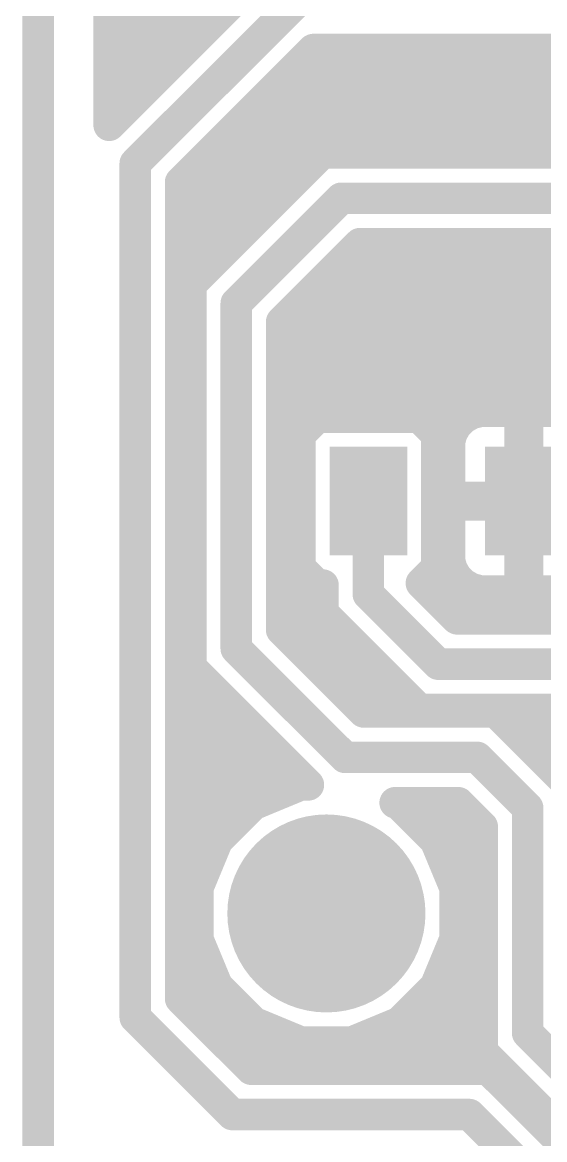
# Model space of a CAD drawing. Extents: x -22.4 to 22.4, y -27 to 9.2.
# Drawn here: x -19.2 to -12.48, y -13.37 to 1.02 of the extents above; entities that cross this region are included whole.
import ezdxf

# ---------------------------------------------------------------- set-up
doc = ezdxf.new("R2010")
doc.units = 0
for name, color, linetype in [('16', 175, 'CONTINUOUS'), ('17', 82, 'CONTINUOUS'), ('20', 7, 'CONTINUOUS')]:
    doc.layers.add(name, color=color, linetype=linetype)

# ---------------------------------------------------------------- blocks, each defined once
blk = doc.blocks.new('RECT')
blk.add_solid([(-0.5, -0.5), (0.5, -0.5), (-0.5, 0.5), (0.5, 0.5)])
blk = doc.blocks.new('ROUNDP')
at = {"const_width": 0.5}
blk.add_lwpolyline([(0, -0.25, 1), (0, 0.25, 1), (0, -0.25)], format="xyb", dxfattribs=at)

msp = doc.modelspace()

# ---------------------------------------------------------------- linework, layer by layer
at = {"layer": '16', "const_width": 0.4064}
for points in [[(-18.0856, -0.3094), (-18.0856, 2.8319)], [(-16.2842, 1.492), (-18.0856, -0.3094)], [(-17.75, -0.8), (-15.7, 1.25)], [(-18.0856, 1.2192), (-16.557, 1.2192)], [(-18.0856, 0.8128), (-16.9634, 0.8128)], [(-17.1658, -1.042), (-15.458, 0.6658)], [(-15.458, 0.6658), (-11.2822, 0.6658)], [(-18.0856, 0.4064), (-17.3698, 0.4064)], [(-15.7174, 0.4064), (-11.0228, 0.4064)], [(-18.0856, 0), (-17.7762, 0)], [(-16.1238, 0), (-3.9342, 0)], [(-16.5302, -0.4064), (-11.0228, -0.4064)], [(-15.342, -0.6658), (-17.0342, -2.358)], [(-11.2822, -0.6658), (-15.342, -0.6658)], [(-17.75, -11.8), (-17.75, -0.8)], [(-16.9366, -0.8128), (-15.489, -0.8128)], [(-17.1658, -11.558), (-17.1658, -1.042)], [(-17.1658, -1.2192), (-15.8954, -1.2192)], [(-16.45, -2.6), (-15.1, -1.25)], [(-15.1, -1.25), (-10.29, -1.25)], [(-17.1658, -1.6256), (-16.3018, -1.6256)], [(-15.8658, -2.842), (-14.858, -1.8342)], [(-14.858, -1.8342), (-11.3222, -1.8342)], [(-17.1658, -2.032), (-16.7082, -2.032)], [(-15.0558, -2.032), (-11.1244, -2.032)], [(-17.0342, -2.358), (-17.0342, -7.292)], [(-17.1658, -2.4384), (-17.0342, -2.4384)], [(-15.4622, -2.4384), (-3.9342, -2.4384)], [(-16.45, -7.05), (-16.45, -2.6)], [(-17.1658, -2.8448), (-17.0342, -2.8448)], [(-15.8658, -6.808), (-15.8658, -2.842)], [(-15.8658, -2.8448), (-11.029, -2.8448)], [(-17.1658, -3.2512), (-17.0342, -3.2512)], [(-15.8658, -3.2512), (-11.4354, -3.2512)], [(-17.1658, -3.6576), (-17.0342, -3.6576)], [(-15.8658, -3.6576), (-11.4892, -3.6576)], [(-17.1658, -4.064), (-17.0342, -4.064)], [(-15.8658, -4.064), (-13.4958, -4.064)], [(-15.4078, -4.069), (-15.631, -4.2922)], [(-14.0922, -4.069), (-15.4078, -4.069)], [(-13.869, -4.2922), (-14.0922, -4.069)], [(-13.5307, -4.0841), (-13.6159, -4.1693)], [(-13.4265, -4.024), (-13.5307, -4.0841)], [(-13.3102, -3.9928), (-13.4265, -4.024)], [(-12.7968, -3.9928), (-13.3102, -3.9928)], [(-12.7968, -5.1032), (-12.7968, -3.9928)], [(-12.7968, -4.064), (-12.7032, -4.064)], [(-12.1898, -3.9928), (-12.7032, -3.9928)], [(-12.7032, -3.9928), (-12.7032, -5.1032)], [(-13.6159, -4.1693), (-13.676, -4.2735)], [(-15.631, -4.2922), (-15.631, -6.0078)], [(-13.869, -6.0078), (-13.869, -4.2922)], [(-13.676, -4.2735), (-13.7072, -4.3898)], [(-17.1658, -4.4704), (-17.0342, -4.4704)], [(-15.8658, -4.4704), (-15.631, -4.4704)], [(-13.869, -4.4704), (-13.7072, -4.4704)], [(-13.7072, -4.3898), (-13.7072, -5.1032)], [(-12.7968, -4.4704), (-12.7032, -4.4704)], [(-17.1658, -4.8768), (-17.0342, -4.8768)], [(-15.8658, -4.8768), (-15.631, -4.8768)], [(-13.869, -4.8768), (-13.7072, -4.8768)], [(-12.7968, -4.8768), (-12.7032, -4.8768)], [(-14.75, -6.35), (-14.75, -5.15)], [(-13.7072, -5.1032), (-12.7968, -5.1032)], [(-12.7968, -5.1968), (-13.7072, -5.1968)], [(-13.7072, -5.1968), (-13.7072, -5.9102)], [(-12.7032, -5.1032), (-12.7968, -5.1032)], [(-12.7968, -5.1032), (-12.7968, -5.1968)], [(-12.7968, -6.3072), (-12.7968, -5.1968)], [(-12.7968, -5.1968), (-12.7032, -5.1968)], [(-12.75, -5.15), (-11.3, -5.15)], [(-12.7032, -5.1968), (-12.7032, -5.1032)], [(-12.7032, -5.1032), (-11.7928, -5.1032)], [(-12.7032, -5.1968), (-12.7032, -6.3072)], [(-11.7928, -5.1968), (-12.7032, -5.1968)], [(-17.1658, -5.2832), (-17.0342, -5.2832)], [(-15.8658, -5.2832), (-15.631, -5.2832)], [(-13.869, -5.2832), (-13.7072, -5.2832)], [(-12.7968, -5.2832), (-12.7032, -5.2832)], [(-17.1658, -5.6896), (-17.0342, -5.6896)], [(-15.8658, -5.6896), (-15.631, -5.6896)], [(-13.869, -5.6896), (-13.7072, -5.6896)], [(-12.7968, -5.6896), (-12.7032, -5.6896)], [(-13.7072, -5.9102), (-13.676, -6.0265)], [(-17.1658, -6.096), (-17.0342, -6.096)], [(-15.8658, -6.096), (-15.5428, -6.096)], [(-15.631, -6.0078), (-15.4078, -6.231)], [(-14.0675, -6.2063), (-13.869, -6.0078)], [(-13.9572, -6.096), (-13.6359, -6.096)], [(-13.676, -6.0265), (-13.6159, -6.1307)], [(-12.7968, -6.096), (-12.7032, -6.096)], [(-15.4078, -6.231), (-15.3342, -6.231)], [(-15.3342, -6.231), (-15.3342, -6.592)], [(-13.608, -6.6658), (-14.0675, -6.2063)], [(-13.6159, -6.1307), (-13.5307, -6.2159)], [(-13.5307, -6.2159), (-13.4265, -6.276)], [(-13.85, -7.25), (-14.75, -6.35)], [(-13.4265, -6.276), (-13.3102, -6.3072)], [(-13.3102, -6.3072), (-12.7968, -6.3072)], [(-12.7032, -6.3072), (-12.1898, -6.3072)], [(-17.1658, -6.5024), (-17.0342, -6.5024)], [(-15.8658, -6.5024), (-15.3342, -6.5024)], [(-13.7714, -6.5024), (-10.6572, -6.5024)], [(-15.3342, -6.592), (-14.992, -6.9342)], [(-10.6572, -6.6658), (-13.608, -6.6658)], [(-14.808, -7.8658), (-15.8658, -6.808)], [(-17.1658, -6.9088), (-17.0342, -6.9088)], [(-15.765, -6.9088), (-15.0174, -6.9088)], [(-14.992, -6.9342), (-14.092, -7.8342)], [(-15.05, -8.45), (-16.45, -7.05)], [(-10.75, -7.25), (-13.85, -7.25)], [(-17.1658, -7.3152), (-17.011, -7.3152)], [(-17.0342, -7.292), (-16.692, -7.6342)], [(-15.3586, -7.3152), (-14.611, -7.3152)], [(-16.692, -7.6342), (-15.5222, -8.804)], [(-17.1658, -7.7216), (-16.6046, -7.7216)], [(-14.9522, -7.7216), (-14.2046, -7.7216)], [(-13.108, -7.8658), (-14.808, -7.8658)], [(-14.092, -7.8342), (-10.992, -7.8342)], [(-12.7658, -8.208), (-13.108, -7.8658)], [(-17.1658, -8.128), (-16.1982, -8.128)], [(-12.8458, -8.128), (-10.6982, -8.128)], [(-12.1158, -8.858), (-12.7658, -8.208)], [(-17.1658, -8.5344), (-15.7918, -8.5344)], [(-13.35, -8.45), (-15.05, -8.45)], [(-12.7, -9.1), (-13.35, -8.45)], [(-12.4394, -8.5344), (-10.2918, -8.5344)], [(-15.6194, -8.804), (-16.228, -9.0561)], [(-15.5222, -8.804), (-15.6194, -8.804)], [(-17.1658, -8.9408), (-15.9497, -8.9408)], [(-16.228, -9.0561), (-16.6939, -9.522)], [(-14.352, -9.0561), (-14.4049, -9.0342)], [(-14.4049, -9.0342), (-13.592, -9.0342)], [(-13.8861, -9.522), (-14.352, -9.0561)], [(-13.592, -9.0342), (-13.2842, -9.342)], [(-12.7, -9.6), (-12.7, -9.1)], [(-17.1658, -9.3472), (-16.5191, -9.3472)], [(-14.0609, -9.3472), (-13.2842, -9.3472)], [(-13.2842, -9.342), (-13.2842, -12.242)], [(-16.6939, -9.522), (-16.946, -10.1306)], [(-13.634, -10.1306), (-13.8861, -9.522)], [(-12.7, -12), (-12.7, -9.6)], [(-17.1658, -9.7536), (-16.7898, -9.7536)], [(-13.7902, -9.7536), (-13.2842, -9.7536)], [(-16.946, -10.1306), (-16.946, -10.7894)], [(-13.634, -10.7894), (-13.634, -10.1306)], [(-17.1658, -10.16), (-16.946, -10.16)], [(-13.634, -10.16), (-13.2842, -10.16)], [(-17.1658, -10.5664), (-16.946, -10.5664)], [(-13.634, -10.5664), (-13.2842, -10.5664)], [(-16.946, -10.7894), (-16.6939, -11.398)], [(-13.8861, -11.398), (-13.634, -10.7894)], [(-17.1658, -10.9728), (-16.87, -10.9728)], [(-13.71, -10.9728), (-13.2842, -10.9728)], [(-17.1658, -11.3792), (-16.7017, -11.3792)], [(-16.6939, -11.398), (-16.228, -11.8639)], [(-14.352, -11.8639), (-13.8861, -11.398)], [(-13.8783, -11.3792), (-13.2842, -11.3792)], [(-16.258, -12.4658), (-17.1658, -11.558)], [(-16.5, -13.05), (-17.75, -11.8)], [(-16.9382, -11.7856), (-16.3063, -11.7856)], [(-14.2737, -11.7856), (-13.2842, -11.7856)], [(-16.228, -11.8639), (-15.6194, -12.116)], [(-14.9606, -12.116), (-14.352, -11.8639)], [(-11.65, -13.05), (-12.7, -12)], [(-15.6194, -12.116), (-14.9606, -12.116)], [(-16.5318, -12.192), (-13.2842, -12.192)], [(-13.2842, -12.242), (-12.942, -12.5842)], [(-13.208, -12.4658), (-16.258, -12.4658)], [(-11.8658, -13.808), (-13.208, -12.4658)], [(-13.0754, -12.5984), (-12.9278, -12.5984)], [(-12.942, -12.5842), (-11.892, -13.6342)], [(-12.669, -13.0048), (-12.5214, -13.0048)], [(-13.45, -13.05), (-16.5, -13.05)], [(-12.45, -14.05), (-13.45, -13.05)]]:
    msp.add_lwpolyline(points, dxfattribs=at)
at = {"layer": '16', "const_width": 0.2032}
for points in [[(-18.0856, 1.3208, 1), (-18.0856, 1.1176)], [(-16.557, 1.1176, 1), (-16.557, 1.3208)], [(-18.0856, 0.9144, 1), (-18.0856, 0.7112)], [(-16.9634, 0.7112, 1), (-16.9634, 0.9144)], [(-15.458, 0.7674, 1), (-15.458, 0.5642)], [(-15.3862, 0.594, 1), (-15.5299, 0.7376)], [(-18.0856, 0.508, 1), (-18.0856, 0.3048)], [(-17.3698, 0.3048, 1), (-17.3698, 0.508)], [(-15.7174, 0.508, 1), (-15.7174, 0.3048)], [(-18.0856, 0.1016, 1), (-18.0856, -0.1016)], [(-17.7762, -0.1016, 1), (-17.7762, 0.1016)], [(-16.1238, 0.1016, 1), (-16.1238, -0.1016)], [(-18.1574, -0.2376, 1), (-18.0138, -0.3813)], [(-18.1872, -0.3094, 1), (-17.984, -0.3094)], [(-16.5302, -0.3048, 1), (-16.5302, -0.508)], [(-15.342, -0.5642, 1), (-15.342, -0.7674)], [(-15.2701, -0.7376, 1), (-15.4138, -0.594)], [(-17.6484, -0.8, 1), (-17.8516, -0.8)], [(-17.8218, -0.7282, 1), (-17.6782, -0.8718)], [(-16.9366, -0.7112, 1), (-16.9366, -0.9144)], [(-15.489, -0.9144, 1), (-15.489, -0.7112)], [(-17.0642, -1.042, 1), (-17.2674, -1.042)], [(-17.2376, -0.9701, 1), (-17.094, -1.1138)], [(-17.1658, -1.1176, 1), (-17.1658, -1.3208)], [(-15.8954, -1.3208, 1), (-15.8954, -1.1176)], [(-15.1, -1.1484, 1), (-15.1, -1.3516)], [(-15.0282, -1.3218, 1), (-15.1718, -1.1782)], [(-17.1658, -1.524, 1), (-17.1658, -1.7272)], [(-16.3018, -1.7272, 1), (-16.3018, -1.524)], [(-14.858, -1.7326, 1), (-14.858, -1.9358)], [(-14.7862, -1.906, 1), (-14.9299, -1.7624)], [(-17.1658, -1.9304, 1), (-17.1658, -2.1336)], [(-16.7082, -2.1336, 1), (-16.7082, -1.9304)], [(-15.0558, -1.9304, 1), (-15.0558, -2.1336)], [(-16.9326, -2.358, 1), (-17.1358, -2.358)], [(-17.1658, -2.3368, 1), (-17.1658, -2.54)], [(-17.106, -2.2862, 1), (-16.9624, -2.4299)], [(-17.0342, -2.54, 1), (-17.0342, -2.3368)], [(-15.4622, -2.3368, 1), (-15.4622, -2.54)], [(-16.3484, -2.6, 1), (-16.5516, -2.6)], [(-16.5218, -2.5282, 1), (-16.3782, -2.6718)], [(-17.1658, -2.7432, 1), (-17.1658, -2.9464)], [(-17.0342, -2.9464, 1), (-17.0342, -2.7432)], [(-15.7642, -2.842, 1), (-15.9674, -2.842)], [(-15.8658, -2.7432, 1), (-15.8658, -2.9464)], [(-15.9376, -2.7701, 1), (-15.794, -2.9138)], [(-17.1658, -3.1496, 1), (-17.1658, -3.3528)], [(-17.0342, -3.3528, 1), (-17.0342, -3.1496)], [(-15.8658, -3.1496, 1), (-15.8658, -3.3528)], [(-17.1658, -3.556, 1), (-17.1658, -3.7592)], [(-17.0342, -3.7592, 1), (-17.0342, -3.556)], [(-15.8658, -3.556, 1), (-15.8658, -3.7592)], [(-17.1658, -3.9624, 1), (-17.1658, -4.1656)], [(-17.0342, -4.1656, 1), (-17.0342, -3.9624)], [(-15.8658, -3.9624, 1), (-15.8658, -4.1656)], [(-15.4078, -3.9674, 1), (-15.4078, -4.1706)], [(-15.336, -4.1408, 1), (-15.4797, -3.9972)], [(-14.0203, -3.9972, 1), (-14.164, -4.1408)], [(-14.0922, -4.1706, 1), (-14.0922, -3.9674)], [(-13.4589, -4.156, 1), (-13.6026, -4.0123)], [(-13.4528, -3.9258, 1), (-13.4002, -4.1221)], [(-13.4958, -4.1656, 1), (-13.4958, -3.9624)], [(-13.3757, -4.1119, 1), (-13.4773, -3.936)], [(-13.3102, -3.8912, 1), (-13.3102, -4.0944)], [(-13.2839, -4.0909, 1), (-13.3365, -3.8947)], [(-12.6952, -3.9928, 1), (-12.8984, -3.9928)], [(-12.7968, -3.9624, 1), (-12.7968, -4.1656)], [(-12.7032, -3.8912, 1), (-12.7032, -4.0944)], [(-12.6016, -3.9928, 1), (-12.8048, -3.9928)], [(-12.7968, -4.0944, 1), (-12.7968, -3.8912)], [(-12.7032, -4.1656, 1), (-12.7032, -3.9624)], [(-13.6877, -4.0974, 1), (-13.544, -4.2411)], [(-13.5279, -4.2201, 1), (-13.7038, -4.1185)], [(-13.5815, -3.9962, 1), (-13.4799, -4.1721)], [(-15.5294, -4.2922, 1), (-15.7326, -4.2922)], [(-15.7028, -4.2203, 1), (-15.5592, -4.364)], [(-13.7674, -4.2922, 1), (-13.9706, -4.2922)], [(-13.9408, -4.364, 1), (-13.7972, -4.2203)], [(-13.764, -4.2227, 1), (-13.5881, -4.3243)], [(-13.5779, -4.2998, 1), (-13.7742, -4.2472)], [(-17.1658, -4.3688, 1), (-17.1658, -4.572)], [(-17.0342, -4.572, 1), (-17.0342, -4.3688)], [(-15.8658, -4.3688, 1), (-15.8658, -4.572)], [(-15.631, -4.572, 1), (-15.631, -4.3688)], [(-13.869, -4.3688, 1), (-13.869, -4.572)], [(-13.6056, -4.3898, 1), (-13.8088, -4.3898)], [(-13.8053, -4.3635, 1), (-13.6091, -4.4161)], [(-13.7072, -4.572, 1), (-13.7072, -4.3688)], [(-12.7968, -4.3688, 1), (-12.7968, -4.572)], [(-12.7032, -4.572, 1), (-12.7032, -4.3688)], [(-17.1658, -4.7752, 1), (-17.1658, -4.9784)], [(-17.0342, -4.9784, 1), (-17.0342, -4.7752)], [(-15.8658, -4.7752, 1), (-15.8658, -4.9784)], [(-15.631, -4.9784, 1), (-15.631, -4.7752)], [(-13.869, -4.7752, 1), (-13.869, -4.9784)], [(-13.7072, -4.9784, 1), (-13.7072, -4.7752)], [(-12.7968, -4.7752, 1), (-12.7968, -4.9784)], [(-12.7032, -4.9784, 1), (-12.7032, -4.7752)], [(-14.6484, -5.15, 1), (-14.8516, -5.15)], [(-13.7072, -5.0016, 1), (-13.7072, -5.2048)], [(-13.7072, -5.0952, 1), (-13.7072, -5.2984)], [(-13.6056, -5.1968, 1), (-13.8088, -5.1968)], [(-13.8088, -5.1032, 1), (-13.6056, -5.1032)], [(-12.7968, -5.0016, 1), (-12.7968, -5.2048)], [(-12.6952, -5.1032, 1), (-12.8984, -5.1032)], [(-12.6952, -5.1968, 1), (-12.8984, -5.1968)], [(-12.7968, -5.0952, 1), (-12.7968, -5.2984)], [(-12.8984, -5.1032, 1), (-12.6952, -5.1032)], [(-12.75, -5.0484, 1), (-12.75, -5.2516)], [(-12.6016, -5.1032, 1), (-12.8048, -5.1032)], [(-12.7032, -5.0016, 1), (-12.7032, -5.2048)], [(-12.6016, -5.1968, 1), (-12.8048, -5.1968)], [(-12.7032, -5.0952, 1), (-12.7032, -5.2984)], [(-12.8048, -5.1032, 1), (-12.6016, -5.1032)], [(-12.7968, -5.2048, 1), (-12.7968, -5.0016)], [(-12.7968, -5.2984, 1), (-12.7968, -5.0952)], [(-12.7032, -5.2048, 1), (-12.7032, -5.0016)], [(-12.7032, -5.2984, 1), (-12.7032, -5.0952)], [(-17.1658, -5.1816, 1), (-17.1658, -5.3848)], [(-17.0342, -5.3848, 1), (-17.0342, -5.1816)], [(-15.8658, -5.1816, 1), (-15.8658, -5.3848)], [(-15.631, -5.3848, 1), (-15.631, -5.1816)], [(-13.869, -5.1816, 1), (-13.869, -5.3848)], [(-13.7072, -5.3848, 1), (-13.7072, -5.1816)], [(-12.7968, -5.1816, 1), (-12.7968, -5.3848)], [(-12.8984, -5.1968, 1), (-12.6952, -5.1968)], [(-12.8048, -5.1968, 1), (-12.6016, -5.1968)], [(-12.7032, -5.3848, 1), (-12.7032, -5.1816)], [(-17.1658, -5.588, 1), (-17.1658, -5.7912)], [(-17.0342, -5.7912, 1), (-17.0342, -5.588)], [(-15.8658, -5.588, 1), (-15.8658, -5.7912)], [(-15.631, -5.7912, 1), (-15.631, -5.588)], [(-13.869, -5.588, 1), (-13.869, -5.7912)], [(-13.7072, -5.7912, 1), (-13.7072, -5.588)], [(-12.7968, -5.588, 1), (-12.7968, -5.7912)], [(-12.7032, -5.7912, 1), (-12.7032, -5.588)], [(-13.6091, -5.8839, 1), (-13.8053, -5.9365)], [(-17.1658, -5.9944, 1), (-17.1658, -6.1976)], [(-17.0342, -6.1976, 1), (-17.0342, -5.9944)], [(-15.8658, -5.9944, 1), (-15.8658, -6.1976)], [(-15.5592, -5.936, 1), (-15.7028, -6.0797)], [(-15.5428, -6.1976, 1), (-15.5428, -5.9944)], [(-13.9572, -5.9944, 1), (-13.9572, -6.1976)], [(-13.7972, -6.0797, 1), (-13.9408, -5.936)], [(-13.8088, -5.9102, 1), (-13.6056, -5.9102)], [(-13.5881, -5.9757, 1), (-13.764, -6.0773)], [(-13.7742, -6.0528, 1), (-13.5779, -6.0002)], [(-13.6359, -6.1976, 1), (-13.6359, -5.9944)], [(-12.7968, -5.9944, 1), (-12.7968, -6.1976)], [(-12.7032, -6.1976, 1), (-12.7032, -5.9944)], [(-15.7326, -6.0078, 1), (-15.5294, -6.0078)], [(-15.4078, -6.1294, 1), (-15.4078, -6.3326)], [(-15.2326, -6.231, 1), (-15.4358, -6.231)], [(-15.3342, -6.3326, 1), (-15.3342, -6.1294)], [(-13.9957, -6.1345, 1), (-14.1393, -6.2782)], [(-14.1393, -6.1345, 1), (-13.9957, -6.2782)], [(-13.9706, -6.0078, 1), (-13.7674, -6.0078)], [(-13.544, -6.0589, 1), (-13.6877, -6.2026)], [(-13.7038, -6.1815, 1), (-13.5279, -6.0799)], [(-13.4799, -6.1279, 1), (-13.5815, -6.3038)], [(-13.6026, -6.2877, 1), (-13.4589, -6.144)], [(-15.4797, -6.3028, 1), (-15.336, -6.1592)], [(-14.6782, -6.2782, 1), (-14.8218, -6.4218)], [(-13.4002, -6.1779, 1), (-13.4528, -6.3742)], [(-13.4773, -6.364, 1), (-13.3757, -6.1881)], [(-13.3102, -6.2056, 1), (-13.3102, -6.4088)], [(-13.3365, -6.4053, 1), (-13.2839, -6.2091)], [(-12.7032, -6.2056, 1), (-12.7032, -6.4088)], [(-12.7968, -6.4088, 1), (-12.7968, -6.2056)], [(-17.1658, -6.4008, 1), (-17.1658, -6.604)], [(-17.0342, -6.604, 1), (-17.0342, -6.4008)], [(-15.8658, -6.4008, 1), (-15.8658, -6.604)], [(-15.3342, -6.604, 1), (-15.3342, -6.4008)], [(-14.8516, -6.35, 1), (-14.6484, -6.35)], [(-13.7714, -6.4008, 1), (-13.7714, -6.604)], [(-12.8984, -6.3072, 1), (-12.6952, -6.3072)], [(-12.8048, -6.3072, 1), (-12.6016, -6.3072)], [(-15.2624, -6.5201, 1), (-15.406, -6.6638)], [(-13.608, -6.5642, 1), (-13.608, -6.7674)], [(-15.794, -6.7362, 1), (-15.9376, -6.8799)], [(-15.4358, -6.592, 1), (-15.2326, -6.592)], [(-13.6799, -6.7376, 1), (-13.5362, -6.594)], [(-17.1658, -6.8072, 1), (-17.1658, -7.0104)], [(-17.0342, -7.0104, 1), (-17.0342, -6.8072)], [(-15.9674, -6.808, 1), (-15.7642, -6.808)], [(-15.765, -6.8072, 1), (-15.765, -7.0104)], [(-14.9201, -6.8624, 1), (-15.0638, -7.006)], [(-15.0638, -7.006, 1), (-14.9201, -6.8624)], [(-15.0174, -7.0104, 1), (-15.0174, -6.8072)], [(-16.3782, -6.9782, 1), (-16.5218, -7.1218)], [(-16.5516, -7.05, 1), (-16.3484, -7.05)], [(-13.85, -7.1484, 1), (-13.85, -7.3516)], [(-17.1658, -7.2136, 1), (-17.1658, -7.4168)], [(-16.9624, -7.2201, 1), (-17.106, -7.3638)], [(-17.1358, -7.292, 1), (-16.9326, -7.292)], [(-17.011, -7.4168, 1), (-17.011, -7.2136)], [(-15.3586, -7.2136, 1), (-15.3586, -7.4168)], [(-14.611, -7.4168, 1), (-14.611, -7.2136)], [(-13.9218, -7.3218, 1), (-13.7782, -7.1782)], [(-16.6201, -7.5624, 1), (-16.7638, -7.706)], [(-16.7638, -7.706, 1), (-16.6201, -7.5624)], [(-17.1658, -7.62, 1), (-17.1658, -7.8232)], [(-16.6046, -7.8232, 1), (-16.6046, -7.62)], [(-14.9522, -7.62, 1), (-14.9522, -7.8232)], [(-14.2046, -7.8232, 1), (-14.2046, -7.62)], [(-14.808, -7.7642, 1), (-14.808, -7.9674)], [(-14.8799, -7.9376, 1), (-14.7362, -7.794)], [(-14.092, -7.7326, 1), (-14.092, -7.9358)], [(-14.1638, -7.906, 1), (-14.0201, -7.7624)], [(-13.0362, -7.794, 1), (-13.1799, -7.9376)], [(-13.108, -7.9674, 1), (-13.108, -7.7642)], [(-17.1658, -8.0264, 1), (-17.1658, -8.2296)], [(-16.1982, -8.2296, 1), (-16.1982, -8.0264)], [(-12.8458, -8.0264, 1), (-12.8458, -8.2296)], [(-12.694, -8.1362, 1), (-12.8376, -8.2799)], [(-12.8376, -8.2799, 1), (-12.694, -8.1362)], [(-17.1658, -8.4328, 1), (-17.1658, -8.636)], [(-15.7918, -8.636, 1), (-15.7918, -8.4328)], [(-15.05, -8.3484, 1), (-15.05, -8.5516)], [(-15.1218, -8.5218, 1), (-14.9782, -8.3782)], [(-13.2782, -8.3782, 1), (-13.4218, -8.5218)], [(-13.35, -8.5516, 1), (-13.35, -8.3484)], [(-12.4394, -8.4328, 1), (-12.4394, -8.636)], [(-15.6194, -8.7024, 1), (-15.6194, -8.9056)], [(-15.5805, -8.8979, 1), (-15.6583, -8.7101)], [(-15.594, -8.8758, 1), (-15.4503, -8.7322)], [(-15.5222, -8.9056, 1), (-15.5222, -8.7024)], [(-17.1658, -8.8392, 1), (-17.1658, -9.0424)], [(-15.9497, -9.0424, 1), (-15.9497, -8.8392)], [(-16.2669, -8.9622, 1), (-16.1892, -9.15)], [(-16.1562, -9.128, 1), (-16.2999, -8.9843)], [(-14.366, -8.9403, 1), (-14.4437, -9.1281)], [(-14.4049, -8.9326, 1), (-14.4049, -9.1358)], [(-14.2801, -8.9843, 1), (-14.4238, -9.128)], [(-14.3908, -9.15, 1), (-14.3131, -8.9622)], [(-13.5201, -8.9624, 1), (-13.6638, -9.106)], [(-13.592, -9.1358, 1), (-13.592, -8.9326)], [(-12.5984, -9.1, 1), (-12.8016, -9.1)], [(-12.7718, -9.1718, 1), (-12.6282, -9.0282)], [(-17.1658, -9.2456, 1), (-17.1658, -9.4488)], [(-16.5191, -9.4488, 1), (-16.5191, -9.2456)], [(-14.0609, -9.2456, 1), (-14.0609, -9.4488)], [(-13.1826, -9.342, 1), (-13.3858, -9.342)], [(-13.356, -9.4138, 1), (-13.2124, -9.2701)], [(-13.2842, -9.4488, 1), (-13.2842, -9.2456)], [(-16.7657, -9.4501, 1), (-16.622, -9.5938)], [(-16.6, -9.5608, 1), (-16.7878, -9.4831)], [(-13.7922, -9.4831, 1), (-13.98, -9.5608)], [(-13.958, -9.5938, 1), (-13.8143, -9.4501)], [(-12.5984, -9.6, 1), (-12.8016, -9.6)], [(-17.1658, -9.652, 1), (-17.1658, -9.8552)], [(-16.7898, -9.8552, 1), (-16.7898, -9.652)], [(-13.7902, -9.652, 1), (-13.7902, -9.8552)], [(-13.2842, -9.8552, 1), (-13.2842, -9.652)], [(-12.8016, -9.6, 1), (-12.5984, -9.6)], [(-16.8444, -10.1306, 1), (-17.0476, -10.1306)], [(-13.5324, -10.1306, 1), (-13.7356, -10.1306)], [(-17.1658, -10.0584, 1), (-17.1658, -10.2616)], [(-17.0399, -10.0917, 1), (-16.8521, -10.1695)], [(-16.946, -10.2616, 1), (-16.946, -10.0584)], [(-13.634, -10.0584, 1), (-13.634, -10.2616)], [(-13.7279, -10.1695, 1), (-13.5401, -10.0917)], [(-13.2842, -10.2616, 1), (-13.2842, -10.0584)], [(-17.1658, -10.4648, 1), (-17.1658, -10.668)], [(-16.946, -10.668, 1), (-16.946, -10.4648)], [(-13.634, -10.4648, 1), (-13.634, -10.668)], [(-13.2842, -10.668, 1), (-13.2842, -10.4648)], [(-16.8521, -10.7505, 1), (-17.0399, -10.8283)], [(-13.5401, -10.8283, 1), (-13.7279, -10.7505)], [(-17.1658, -10.8712, 1), (-17.1658, -11.0744)], [(-17.0476, -10.7894, 1), (-16.8444, -10.7894)], [(-16.87, -11.0744, 1), (-16.87, -10.8712)], [(-13.71, -10.8712, 1), (-13.71, -11.0744)], [(-13.7356, -10.7894, 1), (-13.5324, -10.7894)], [(-13.2842, -11.0744, 1), (-13.2842, -10.8712)], [(-17.1658, -11.2776, 1), (-17.1658, -11.4808)], [(-16.622, -11.3262, 1), (-16.7657, -11.4699)], [(-16.7017, -11.4808, 1), (-16.7017, -11.2776)], [(-13.8783, -11.2776, 1), (-13.8783, -11.4808)], [(-13.8143, -11.4699, 1), (-13.958, -11.3262)], [(-13.2842, -11.4808, 1), (-13.2842, -11.2776)], [(-17.094, -11.4862, 1), (-17.2376, -11.6299)], [(-16.7878, -11.4369, 1), (-16.6, -11.3592)], [(-13.98, -11.3592, 1), (-13.7922, -11.4369)], [(-17.2674, -11.558, 1), (-17.0642, -11.558)], [(-17.6782, -11.7282, 1), (-17.8218, -11.8718)], [(-16.9382, -11.684, 1), (-16.9382, -11.8872)], [(-16.3063, -11.8872, 1), (-16.3063, -11.684)], [(-14.2737, -11.684, 1), (-14.2737, -11.8872)], [(-13.2842, -11.8872, 1), (-13.2842, -11.684)], [(-17.8516, -11.8, 1), (-17.6484, -11.8)], [(-16.1892, -11.77, 1), (-16.2669, -11.9578)], [(-16.2999, -11.9357, 1), (-16.1562, -11.792)], [(-14.4238, -11.792, 1), (-14.2801, -11.9357)], [(-14.3131, -11.9578, 1), (-14.3908, -11.77)], [(-12.6282, -11.9282, 1), (-12.7718, -12.0718)], [(-15.6194, -12.0144, 1), (-15.6194, -12.2176)], [(-15.6583, -12.2099, 1), (-15.5805, -12.0221)], [(-14.9995, -12.0221, 1), (-14.9217, -12.2099)], [(-14.9606, -12.2176, 1), (-14.9606, -12.0144)], [(-12.8016, -12, 1), (-12.5984, -12)], [(-16.5318, -12.0904, 1), (-16.5318, -12.2936)], [(-13.2124, -12.1701, 1), (-13.356, -12.3138)], [(-13.2842, -12.2936, 1), (-13.2842, -12.0904)], [(-13.3858, -12.242, 1), (-13.1826, -12.242)], [(-16.258, -12.3642, 1), (-16.258, -12.5674)], [(-16.3299, -12.5376, 1), (-16.1862, -12.394)], [(-13.1362, -12.394, 1), (-13.2799, -12.5376)], [(-13.208, -12.5674, 1), (-13.208, -12.3642)], [(-13.0754, -12.4968, 1), (-13.0754, -12.7)], [(-12.8701, -12.5124, 1), (-13.0138, -12.656)], [(-13.0138, -12.656, 1), (-12.8701, -12.5124)], [(-12.9278, -12.7, 1), (-12.9278, -12.4968)], [(-12.669, -12.9032, 1), (-12.669, -13.1064)], [(-12.5214, -13.1064, 1), (-12.5214, -12.9032)], [(-16.5, -12.9484, 1), (-16.5, -13.1516)], [(-16.5718, -13.1218, 1), (-16.4282, -12.9782)], [(-13.3782, -12.9782, 1), (-13.5218, -13.1218)], [(-13.45, -13.1516, 1), (-13.45, -12.9484)]]:
    msp.add_lwpolyline(points, format="xyb", dxfattribs=at)
at = {"layer": '20', "const_width": 0.4064}
msp.add_lwpolyline([(-19, -19), (-19, 2.65)], dxfattribs=at)

# ---------------------------------------------------------------- block references
at = {"layer": '16', "yscale": 1.4, "rotation": 180}
for p in [(-14.75, -5.15), (-12.75, -5.15)]:
    msp.add_blockref('RECT', p, dxfattribs=at)
at = {"layer": '17', "xscale": 2.55, "yscale": 2.55}
msp.add_blockref('ROUNDP', (-15.29, -10.46), dxfattribs=at)

doc.saveas('drawing.dxf')
